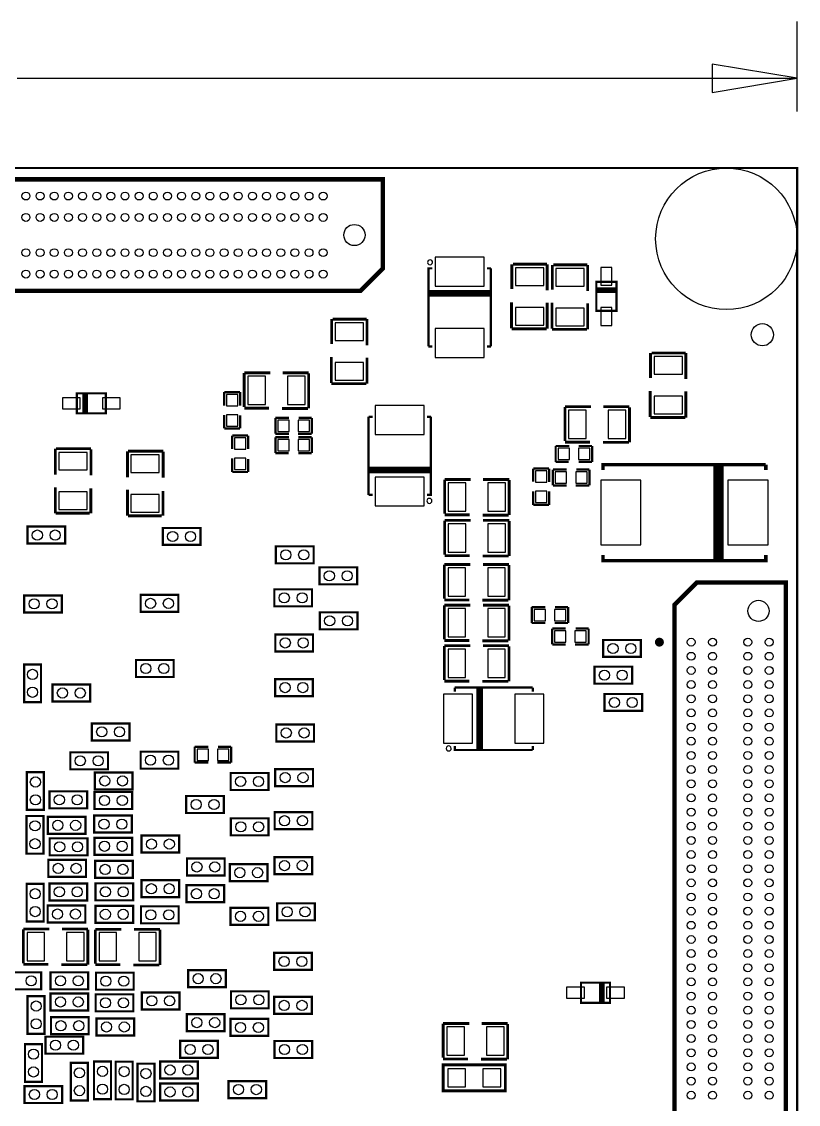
# Model space of a CAD drawing. Extents: x -9.4 to 80, y -0.1 to 86.6.
# Drawn here: x 45.21 to 80.05, y 38 to 86.56 of the extents above; entities that cross this region are included whole.
import ezdxf

# ---------------------------------------------------------------- set-up
doc = ezdxf.new("R2010")
doc.units = 0
for name, color, linetype in [('BG_DIMENSION', 85, 'CONTINUOUS'), ('BG_OUTLINE', 254, 'CONTINUOUS'), ('PG_SILKSCREEN_BOTTOM', 122, 'CONTINUOUS'), ('PIN_BOTTOM', 5, 'CONTINUOUS')]:
    doc.layers.add(name, color=color, linetype=linetype)

msp = doc.modelspace()

# ---------------------------------------------------------------- linework, layer by layer
at = {"layer": 'BG_DIMENSION'}
for points in [[(79.999992, 82.539992), (79.999992, 86.562946)], [(76.189992, 83.387946), (79.999992, 84.022946), (76.189992, 84.657946), (76.189992, 83.387946)], [(45.004228, 84.022946), (79.999992, 84.022946)]]:
    msp.add_lwpolyline(points, dxfattribs=at)
at = {"layer": 'BG_OUTLINE', "const_width": 0.1}
msp.add_lwpolyline([(0, 0), (79.999992, 0), (79.999992, 79.999992), (0, 79.999992), (0, 0)], dxfattribs=at)
at = {"layer": 'PG_SILKSCREEN_BOTTOM'}
for points, const_width in [([(61.409986, 79.491992), (18.589981, 79.491992), (18.589981, 75.492), (19.589979, 74.492002), (60.409988, 74.492002), (61.409986, 75.492), (61.409986, 79.491992)], 0.2), ([(63.456617, 71.997316), (63.456617, 75.497334), (63.636627, 75.497334)], 0.1), ([(66.076601, 75.497334), (66.256611, 75.497334)], 0.1), ([(66.256611, 75.497334), (66.256611, 71.997316)], 0.1), ([(67.19697, 74.565256), (67.19697, 75.682856)], 0.127), ([(67.24777, 75.682856), (68.77177, 75.682856)], 0.127), ([(68.78447, 75.682856), (68.78447, 74.514456)], 0.127), ([(69.012308, 74.538332), (69.012308, 75.655932)], 0.127), ([(69.063108, 75.655932), (70.587108, 75.655932)], 0.127), ([(70.599808, 75.655932), (70.599808, 74.487532)], 0.127), ([(70.986726, 73.589363), (71.886724, 73.589363), (71.886724, 74.88936), (70.986726, 74.88936), (70.986726, 73.589363)], 0.1), ([(63.456617, 74.477016), (66.246908, 74.477016)], 0.1), ([(63.456617, 74.377017), (66.246908, 74.377017)], 0.1), ([(63.456617, 74.277017), (66.246908, 74.277017)], 0.1), ([(71.004938, 74.594974), (71.868538, 74.594974)], 0.1), ([(71.004938, 74.518774), (71.868538, 74.518774)], 0.1), ([(71.004938, 74.442574), (71.868538, 74.442574)], 0.1), ([(67.18427, 73.981056), (67.18427, 72.812656)], 0.127), ([(68.78447, 72.787256), (68.78447, 73.955656)], 0.127), ([(68.999608, 73.954132), (68.999608, 72.785732)], 0.127), ([(70.599808, 72.760332), (70.599808, 73.928732)], 0.127), ([(59.11215, 72.102218), (59.11215, 73.219818)], 0.127), ([(59.16295, 73.219818), (60.68695, 73.219818)], 0.127), ([(60.69965, 73.219818), (60.69965, 72.051418)], 0.127), ([(67.18427, 72.787256), (68.75907, 72.787256)], 0.127), ([(68.999608, 72.760332), (70.574408, 72.760332)], 0.127), ([(63.636627, 71.997316), (63.456617, 71.997316)], 0.1), ([(66.076601, 71.997316), (66.256611, 71.997316)], 0.1), ([(59.09945, 71.518018), (59.09945, 70.349618)], 0.127), ([(60.69965, 70.324218), (60.69965, 71.492618)], 0.127), ([(73.417684, 70.585076), (73.417684, 71.702676)], 0.127), ([(73.468484, 71.702676), (74.992484, 71.702676)], 0.127), ([(75.005184, 71.702676), (75.005184, 70.534276)], 0.127), ([(55.188104, 70.814438), (56.356504, 70.814438)], 0.127), ([(55.188104, 69.277738), (55.188104, 70.801738)], 0.127), ([(58.083704, 70.814438), (56.915304, 70.814438)], 0.127), ([(58.083704, 69.214238), (58.083704, 70.789038)], 0.127), ([(48.982579, 68.99463), (48.982579, 69.894628), (47.682582, 69.894628), (47.682582, 68.99463), (48.982579, 68.99463)], 0.1), ([(54.294532, 69.948374), (55.005732, 69.948374)], 0.1016), ([(54.294532, 69.948374), (54.294532, 69.3388)], 0.1016), ([(55.005732, 69.948374), (55.005732, 69.3388)], 0.1016), ([(59.09945, 70.324218), (60.67425, 70.324218)], 0.127), ([(73.404984, 70.000876), (73.404984, 68.832476)], 0.127), ([(75.005184, 68.807076), (75.005184, 69.975476)], 0.127), ([(47.976968, 69.012841), (47.976968, 69.876441)], 0.1), ([(48.053168, 69.012841), (48.053168, 69.876441)], 0.1), ([(48.129368, 69.012841), (48.129368, 69.876441)], 0.1), ([(54.294532, 68.928005), (54.294532, 68.31838)], 0.1016), ([(56.305704, 69.226938), (55.188104, 69.226938)], 0.127), ([(56.889904, 69.214238), (58.058304, 69.214238)], 0.127), ([(69.577966, 69.293232), (70.746366, 69.293232)], 0.127), ([(69.577966, 67.756532), (69.577966, 69.280532)], 0.127), ([(72.473566, 69.293232), (71.305166, 69.293232)], 0.127), ([(72.473566, 67.693032), (72.473566, 69.267832)], 0.127), ([(55.005732, 68.31838), (55.005732, 68.902555)], 0.1016), ([(56.588635, 68.791303), (57.198235, 68.791303)], 0.1016), ([(56.588635, 68.080103), (56.588635, 68.791303)], 0.1016), ([(58.218629, 68.791303), (57.634429, 68.791303)], 0.1016), ([(58.223048, 68.080103), (58.223048, 68.791303)], 0.1016), ([(60.767468, 65.339595), (60.767468, 68.839613)], 0.1), ([(60.947478, 68.839613), (60.767468, 68.839613)], 0.1), ([(63.567462, 68.839613), (63.567462, 65.339595), (63.387453, 65.339595)], 0.1), ([(63.387453, 68.839613), (63.567462, 68.839613)], 0.1), ([(73.404984, 68.807076), (74.979784, 68.807076)], 0.127), ([(54.294532, 68.313986), (55.005732, 68.313986)], 0.1016), ([(54.654704, 67.998416), (55.365904, 67.998416)], 0.1016), ([(54.654704, 67.998416), (54.654704, 67.388816)], 0.1016), ([(55.365904, 67.998416), (55.365904, 67.388816)], 0.1016), ([(56.588635, 68.080103), (57.198235, 68.080103)], 0.1016), ([(57.609029, 68.080103), (58.218629, 68.080103)], 0.1016), ([(56.589041, 67.926052), (56.589041, 67.214852)], 0.1016), ([(57.203061, 67.926052), (56.593461, 67.926052)], 0.1016), ([(58.223455, 67.926052), (57.613855, 67.926052)], 0.1016), ([(58.223455, 67.926052), (58.223455, 67.214852)], 0.1016), ([(69.164073, 67.529913), (69.164073, 66.818713)], 0.1016), ([(69.778093, 67.529913), (69.168493, 67.529913)], 0.1016), ([(70.695566, 67.705732), (69.577966, 67.705732)], 0.127), ([(70.798487, 67.529913), (70.188887, 67.529913)], 0.1016), ([(70.798487, 67.529913), (70.798487, 66.818713)], 0.1016), ([(71.279766, 67.693032), (72.448166, 67.693032)], 0.127), ([(46.719185, 67.410863), (46.719185, 66.242463)], 0.127), ([(48.319385, 67.410863), (46.744585, 67.410863)], 0.127), ([(48.319385, 66.217063), (48.319385, 67.385463)], 0.127), ([(49.956669, 67.296817), (49.956669, 66.128417)], 0.127), ([(51.556869, 67.296817), (49.982069, 67.296817)], 0.127), ([(51.556869, 66.103017), (51.556869, 67.271417)], 0.127), ([(54.654704, 66.978022), (54.654704, 66.368422)], 0.1016), ([(56.593461, 67.214852), (57.177661, 67.214852)], 0.1016), ([(58.223455, 67.214852), (57.613855, 67.214852)], 0.1016), ([(55.365904, 66.368422), (55.365904, 66.952622)], 0.1016), ([(63.567462, 66.559913), (60.777171, 66.559913)], 0.1), ([(68.86829, 66.52547), (68.15709, 66.52547)], 0.1016), ([(68.15709, 66.521076), (68.15709, 65.936876)], 0.1016), ([(68.86829, 65.911476), (68.86829, 66.521076)], 0.1016), ([(69.168493, 66.818713), (69.752693, 66.818713)], 0.1016), ([(70.798487, 66.818713), (70.188887, 66.818713)], 0.1016), ([(78.589886, 66.692221), (71.289875, 66.692221), (71.289875, 66.447111)], 0.1524), ([(76.311481, 66.675711), (76.311481, 62.408511)], 0.1524), ([(76.463881, 66.675711), (76.463881, 62.408511)], 0.1524), ([(76.616281, 66.675711), (76.616281, 62.408511)], 0.1524), ([(78.589886, 66.447111), (78.589886, 66.692221)], 0.1524), ([(54.654704, 66.364002), (55.365904, 66.364002)], 0.1016), ([(63.567462, 66.459913), (60.777171, 66.459913)], 0.1), ([(63.567462, 66.359913), (60.777171, 66.359913)], 0.1), ([(64.182269, 66.031415), (65.350669, 66.031415)], 0.127), ([(64.182269, 64.494715), (64.182269, 66.018715)], 0.127), ([(67.077869, 66.031415), (65.909469, 66.031415)], 0.127), ([(67.077869, 64.431215), (67.077869, 66.006015)], 0.127), ([(69.040172, 66.472816), (69.649772, 66.472816)], 0.1016), ([(69.040172, 65.761616), (69.040172, 66.472816)], 0.1016), ([(70.670166, 66.472816), (70.085966, 66.472816)], 0.1016), ([(70.674586, 65.761616), (70.674586, 66.472816)], 0.1016), ([(46.719185, 64.515263), (46.719185, 65.683663)], 0.127), ([(48.306685, 65.632863), (48.306685, 64.515263)], 0.127), ([(49.956669, 64.401217), (49.956669, 65.569617)], 0.127), ([(51.544169, 65.518817), (51.544169, 64.401217)], 0.127), ([(69.040172, 65.761616), (69.649772, 65.761616)], 0.1016), ([(70.060566, 65.761616), (70.670166, 65.761616)], 0.1016), ([(60.947478, 65.339595), (60.767468, 65.339595)], 0.1), ([(68.15709, 64.891082), (68.15709, 65.500682)], 0.1016), ([(68.86829, 64.891082), (68.86829, 65.500682)], 0.1016), ([(68.86829, 64.891082), (68.15709, 64.891082)], 0.1016), ([(48.255885, 64.515263), (46.731885, 64.515263)], 0.127), ([(51.493369, 64.401217), (49.969369, 64.401217)], 0.127), ([(65.299869, 64.443915), (64.182269, 64.443915)], 0.127), ([(64.182269, 64.196773), (65.350669, 64.196773)], 0.127), ([(64.182269, 62.660073), (64.182269, 64.184073)], 0.127), ([(65.884069, 64.431215), (67.052469, 64.431215)], 0.127), ([(67.077869, 64.196773), (65.909469, 64.196773)], 0.127), ([(67.077869, 62.596573), (67.077869, 64.171373)], 0.127), ([(45.463943, 63.154154), (45.463943, 63.916154), (47.154567, 63.916154), (47.154567, 63.154154), (45.463943, 63.154154)], 0.100076), ([(53.225675, 63.854711), (53.225675, 63.092711), (51.535051, 63.092711), (51.535051, 63.854711), (53.225675, 63.854711)], 0.100076), ([(58.304455, 63.031167), (58.304455, 62.269167), (56.613831, 62.269167), (56.613831, 63.031167), (58.304455, 63.031167)], 0.100076), ([(65.299869, 62.609273), (64.182269, 62.609273)], 0.127), ([(65.884069, 62.596573), (67.052469, 62.596573)], 0.127), ([(71.289875, 62.637111), (71.289875, 62.392001), (78.589886, 62.392001), (78.589886, 62.637111)], 0.1524), ([(64.171347, 62.213541), (65.339747, 62.213541)], 0.127), ([(64.171347, 60.676841), (64.171347, 62.200841)], 0.127), ([(67.066947, 62.213541), (65.898547, 62.213541)], 0.127), ([(67.066947, 60.613341), (67.066947, 62.188141)], 0.127), ([(60.254134, 62.0903), (60.254134, 61.3283), (58.56351, 61.3283), (58.56351, 62.0903), (60.254134, 62.0903)], 0.100076), ([(79.491992, 18.590006), (79.491992, 61.410012), (75.492, 61.410012), (74.491977, 60.410014), (74.491977, 19.590004), (75.492, 18.590006), (79.491992, 18.590006)], 0.2), ([(45.320991, 60.067571), (45.320991, 60.829571), (47.011615, 60.829571), (47.011615, 60.067571), (45.320991, 60.067571)], 0.100076), ([(52.235379, 60.853472), (52.235379, 60.091472), (50.544755, 60.091472), (50.544755, 60.853472), (52.235379, 60.853472)], 0.100076), ([(58.232523, 61.100335), (58.232523, 60.338335), (56.541899, 60.338335), (56.541899, 61.100335), (58.232523, 61.100335)], 0.100076), ([(65.288947, 60.626041), (64.171347, 60.626041)], 0.127), ([(64.171347, 60.393758), (65.339747, 60.393758)], 0.127), ([(64.171347, 58.857058), (64.171347, 60.381058)], 0.127), ([(65.873147, 60.613341), (67.041547, 60.613341)], 0.127), ([(67.066947, 60.393758), (65.898547, 60.393758)], 0.127), ([(67.066947, 58.793558), (67.066947, 60.368358)], 0.127), ([(68.09072, 60.302648), (68.70032, 60.302648)], 0.1016), ([(68.09072, 59.591448), (68.09072, 60.302648)], 0.1016), ([(69.720714, 60.302648), (69.136514, 60.302648)], 0.1016), ([(69.725134, 59.591448), (69.725134, 60.302648)], 0.1016), ([(60.269653, 60.069527), (60.269653, 59.307527), (58.579029, 59.307527), (58.579029, 60.069527), (60.269653, 60.069527)], 0.100076), ([(68.09072, 59.591448), (68.70032, 59.591448)], 0.1016), ([(69.007406, 59.341258), (69.617006, 59.341258)], 0.1016), ([(69.007406, 58.630058), (69.007406, 59.341258)], 0.1016), ([(69.111114, 59.591448), (69.720714, 59.591448)], 0.1016), ([(70.6374, 59.341258), (70.0532, 59.341258)], 0.1016), ([(70.641794, 58.630058), (70.641794, 59.341258)], 0.1016), ([(58.278243, 59.078749), (58.278243, 58.316749), (56.587619, 58.316749), (56.587619, 59.078749), (58.278243, 59.078749)], 0.100076), ([(65.288947, 58.806258), (64.171347, 58.806258)], 0.127), ([(65.873147, 58.793558), (67.041547, 58.793558)], 0.127), ([(72.980067, 58.831277), (72.980067, 58.069277), (71.289443, 58.069277), (71.289443, 58.831277), (72.980067, 58.831277)], 0.100076), ([(64.171347, 58.573975), (65.339747, 58.573975)], 0.127), ([(64.171347, 57.037275), (64.171347, 58.561275)], 0.127), ([(67.066947, 58.573975), (65.898547, 58.573975)], 0.127), ([(67.066947, 56.973775), (67.066947, 58.548575)], 0.127), ([(69.007406, 58.630058), (69.617006, 58.630058)], 0.1016), ([(70.0278, 58.630058), (70.6374, 58.630058)], 0.1016), ([(52.025067, 57.933539), (52.025067, 57.171539), (50.334443, 57.171539), (50.334443, 57.933539), (52.025067, 57.933539)], 0.100076), ([(46.075295, 56.040757), (45.313295, 56.040757), (45.313295, 57.731381), (46.075295, 57.731381), (46.075295, 56.040757)], 0.100076), ([(72.593479, 57.631254), (72.593479, 56.869254), (70.902855, 56.869254), (70.902855, 57.631254), (72.593479, 57.631254)], 0.100076), ([(48.279329, 56.833414), (48.279329, 56.071414), (46.588705, 56.071414), (46.588705, 56.833414), (48.279329, 56.833414)], 0.100076), ([(58.267829, 57.076721), (58.267829, 56.314721), (56.577205, 56.314721), (56.577205, 57.076721), (58.267829, 57.076721)], 0.100076), ([(65.288947, 56.986475), (64.171347, 56.986475)], 0.127), ([(65.873147, 56.973775), (67.041547, 56.973775)], 0.127), ([(64.634237, 56.696102), (68.134255, 56.696102)], 0.1), ([(64.634237, 56.516092), (64.634237, 56.696102)], 0.1), ([(65.654555, 53.896108), (65.654555, 56.686399)], 0.1), ([(65.754555, 53.896108), (65.754555, 56.686399)], 0.1), ([(65.854555, 53.896108), (65.854555, 56.686399)], 0.1), ([(68.134255, 56.516092), (68.134255, 56.696102)], 0.1), ([(73.042297, 56.409387), (73.042297, 55.647387), (71.351673, 55.647387), (71.351673, 56.409387), (73.042297, 56.409387)], 0.100076), ([(48.352685, 54.326892), (48.352685, 55.088892), (50.043309, 55.088892), (50.043309, 54.326892), (48.352685, 54.326892)], 0.100076), ([(58.321219, 55.040581), (58.321219, 54.278581), (56.630595, 54.278581), (56.630595, 55.040581), (58.321219, 55.040581)], 0.100076), ([(52.968423, 54.041421), (53.578023, 54.041421)], 0.1016), ([(52.968423, 53.330221), (52.968423, 54.041421)], 0.1016), ([(54.598418, 54.041421), (54.014218, 54.041421)], 0.1016), ([(54.602812, 53.330221), (54.602812, 54.041421)], 0.1016), ([(68.134255, 53.896108), (64.634237, 53.896108), (64.634237, 54.076117)], 0.1), ([(68.134255, 54.076117), (68.134255, 53.896108)], 0.1), ([(47.389771, 53.027275), (47.389771, 53.789275), (49.080395, 53.789275), (49.080395, 53.027275), (47.389771, 53.027275)], 0.100076), ([(52.234363, 53.821635), (52.234363, 53.059635), (50.543739, 53.059635), (50.543739, 53.821635), (52.234363, 53.821635)], 0.100076), ([(45.442581, 52.905177), (46.204581, 52.905177), (46.204581, 51.214553), (45.442581, 51.214553), (45.442581, 52.905177)], 0.100076), ([(50.177217, 52.888439), (50.177217, 52.126439), (48.486593, 52.126439), (48.486593, 52.888439), (50.177217, 52.888439)], 0.100076), ([(52.968423, 53.330221), (53.578023, 53.330221)], 0.1016), ([(53.988818, 53.330221), (54.598418, 53.330221)], 0.1016), ([(58.273925, 53.038121), (58.273925, 52.276121), (56.583301, 52.276121), (56.583301, 53.038121), (58.273925, 53.038121)], 0.100076), ([(56.274945, 52.863623), (56.274945, 52.101623), (54.584321, 52.101623), (54.584321, 52.863623), (56.274945, 52.863623)], 0.100076), ([(48.141915, 52.040841), (48.141915, 51.278841), (46.451291, 51.278841), (46.451291, 52.040841), (48.141915, 52.040841)], 0.100076), ([(50.167565, 52.010361), (50.167565, 51.248361), (48.476941, 51.248361), (48.476941, 52.010361), (50.167565, 52.010361)], 0.100076), ([(54.280232, 51.831316), (54.280232, 51.069316), (52.589608, 51.069316), (52.589608, 51.831316), (54.280232, 51.831316)], 0.100076), ([(50.146483, 50.952959), (50.146483, 50.190959), (48.455859, 50.190959), (48.455859, 50.952959), (50.146483, 50.952959)], 0.100076), ([(58.245019, 51.103835), (58.245019, 50.341835), (56.554395, 50.341835), (56.554395, 51.103835), (58.245019, 51.103835)], 0.100076), ([(45.423785, 50.936677), (46.185785, 50.936677), (46.185785, 49.246053), (45.423785, 49.246053), (45.423785, 50.936677)], 0.100076), ([(48.073335, 50.898857), (48.073335, 50.136857), (46.382711, 50.136857), (46.382711, 50.898857), (48.073335, 50.898857)], 0.100076), ([(56.281752, 50.831064), (56.281752, 50.069064), (54.591128, 50.069064), (54.591128, 50.831064), (56.281752, 50.831064)], 0.100076), ([(52.275969, 50.059209), (52.275969, 49.297209), (50.585345, 49.297209), (50.585345, 50.059209), (52.275969, 50.059209)], 0.100076), ([(46.464703, 49.170539), (46.464703, 49.932539), (48.155327, 49.932539), (48.155327, 49.170539), (46.464703, 49.170539)], 0.100076), ([(50.163247, 49.960073), (50.163247, 49.198073), (48.472623, 49.198073), (48.472623, 49.960073), (50.163247, 49.960073)], 0.100076), ([(54.313506, 49.030458), (54.313506, 48.268458), (52.622882, 48.268458), (52.622882, 49.030458), (54.313506, 49.030458)], 0.100076), ([(58.240651, 49.090453), (58.240651, 48.328453), (56.550027, 48.328453), (56.550027, 49.090453), (58.240651, 49.090453)], 0.100076), ([(48.092639, 48.966679), (48.092639, 48.204679), (46.402015, 48.204679), (46.402015, 48.966679), (48.092639, 48.966679)], 0.100076), ([(50.193473, 48.921467), (50.193473, 48.159467), (48.502849, 48.159467), (48.502849, 48.921467), (50.193473, 48.921467)], 0.100076), ([(56.236286, 48.77595), (56.236286, 48.01395), (54.545662, 48.01395), (54.545662, 48.77595), (56.236286, 48.77595)], 0.100076), ([(52.268857, 48.054387), (52.268857, 47.292387), (50.578233, 47.292387), (50.578233, 48.054387), (52.268857, 48.054387)], 0.100076), ([(46.191983, 46.203083), (45.429983, 46.203083), (45.429983, 47.893707), (46.191983, 47.893707), (46.191983, 46.203083)], 0.100076), ([(46.451749, 47.150477), (46.451749, 47.912477), (48.142373, 47.912477), (48.142373, 47.150477), (46.451749, 47.150477)], 0.100076), ([(50.206427, 47.915627), (50.206427, 47.153627), (48.515803, 47.153627), (48.515803, 47.915627), (50.206427, 47.915627)], 0.100076), ([(54.290646, 47.8298), (54.290646, 47.0678), (52.600022, 47.0678), (52.600022, 47.8298), (54.290646, 47.8298)], 0.100076), ([(48.061905, 46.918931), (48.061905, 46.156931), (46.371281, 46.156931), (46.371281, 46.918931), (48.061905, 46.918931)], 0.100076), ([(50.205919, 46.906993), (50.205919, 46.144993), (48.515295, 46.144993), (48.515295, 46.906993), (50.205919, 46.906993)], 0.100076), ([(52.249299, 46.884717), (52.249299, 46.122717), (50.558675, 46.122717), (50.558675, 46.884717), (52.249299, 46.884717)], 0.100076), ([(56.270627, 46.815883), (56.270627, 46.053883), (54.580003, 46.053883), (54.580003, 46.815883), (56.270627, 46.815883)], 0.100076), ([(58.363383, 47.017737), (58.363383, 46.255737), (56.672759, 46.255737), (56.672759, 47.017737), (58.363383, 47.017737)], 0.100076), ([(45.281774, 45.866634), (46.450174, 45.866634)], 0.127), ([(45.281774, 44.329934), (45.281774, 45.853934)], 0.127), ([(48.177374, 45.866634), (47.008974, 45.866634)], 0.127), ([(48.177374, 44.266434), (48.177374, 45.841234)], 0.127), ([(48.514737, 45.856017), (49.683137, 45.856017)], 0.127), ([(48.514737, 44.319317), (48.514737, 45.843317)], 0.127), ([(51.410337, 45.856017), (50.241937, 45.856017)], 0.127), ([(51.410337, 44.255817), (51.410337, 45.830617)], 0.127), ([(58.223328, 44.793738), (58.223328, 44.031738), (56.532704, 44.031738), (56.532704, 44.793738), (58.223328, 44.793738)], 0.100076), ([(46.399374, 44.279134), (45.281774, 44.279134)], 0.127), ([(46.983574, 44.266434), (48.151974, 44.266434)], 0.127), ([(49.632337, 44.268517), (48.514737, 44.268517)], 0.127), ([(50.216537, 44.255817), (51.384937, 44.255817)], 0.127), ([(44.389269, 43.162169), (44.389269, 43.924169), (46.079893, 43.924169), (46.079893, 43.162169), (44.389269, 43.162169)], 0.100076), ([(48.191191, 43.923763), (48.191191, 43.161763), (46.500567, 43.161763), (46.500567, 43.923763), (48.191191, 43.923763)], 0.100076), ([(50.229541, 43.908523), (50.229541, 43.146523), (48.538917, 43.146523), (48.538917, 43.908523), (50.229541, 43.908523)], 0.100076), ([(54.366922, 44.02074), (54.366922, 43.25874), (52.676298, 43.25874), (52.676298, 44.02074), (54.366922, 44.02074)], 0.100076), ([(70.300317, 43.460086), (70.300317, 42.560088), (71.600314, 42.560088), (71.600314, 43.460086), (70.300317, 43.460086)], 0.1), ([(71.153528, 43.441874), (71.153528, 42.578274)], 0.1), ([(71.229728, 43.441874), (71.229728, 42.578274)], 0.1), ([(71.305928, 43.441874), (71.305928, 42.578274)], 0.1), ([(46.234655, 41.167025), (45.472655, 41.167025), (45.472655, 42.857649), (46.234655, 42.857649), (46.234655, 41.167025)], 0.100076), ([(48.191445, 42.976089), (48.191445, 42.214089), (46.500821, 42.214089), (46.500821, 42.976089), (48.191445, 42.976089)], 0.100076), ([(50.214809, 42.936465), (50.214809, 42.174465), (48.524185, 42.174465), (48.524185, 42.936465), (50.214809, 42.936465)], 0.100076), ([(52.288923, 43.023917), (52.288923, 42.261917), (50.598299, 42.261917), (50.598299, 43.023917), (52.288923, 43.023917)], 0.100076), ([(56.288407, 43.070399), (56.288407, 42.308399), (54.597783, 42.308399), (54.597783, 43.070399), (56.288407, 43.070399)], 0.100076), ([(58.227646, 42.82092), (58.227646, 42.05892), (56.537022, 42.05892), (56.537022, 42.82092), (58.227646, 42.82092)], 0.100076), ([(48.212781, 41.909543), (48.212781, 41.147543), (46.522157, 41.147543), (46.522157, 41.909543), (48.212781, 41.909543)], 0.100076), ([(50.256211, 41.854679), (50.256211, 41.092679), (48.565587, 41.092679), (48.565587, 41.854679), (50.256211, 41.854679)], 0.100076), ([(54.310763, 42.049065), (54.310763, 41.287065), (52.620139, 41.287065), (52.620139, 42.049065), (54.310763, 42.049065)], 0.100076), ([(56.270627, 41.833419), (56.270627, 41.071419), (54.580003, 41.071419), (54.580003, 41.833419), (56.270627, 41.833419)], 0.100076), ([(64.114705, 41.627095), (65.283105, 41.627095)], 0.127), ([(64.114705, 40.090395), (64.114705, 41.614395)], 0.127), ([(67.010305, 41.627095), (65.841905, 41.627095)], 0.127), ([(67.010305, 40.026895), (67.010305, 41.601695)], 0.127), ([(46.279537, 40.274951), (46.279537, 41.036951), (47.970161, 41.036951), (47.970161, 40.274951), (46.279537, 40.274951)], 0.100076), ([(52.317421, 40.084883), (52.317421, 40.846883), (54.008045, 40.846883), (54.008045, 40.084883), (52.317421, 40.084883)], 0.100076), ([(58.243648, 40.84226), (58.243648, 40.08026), (56.553024, 40.08026), (56.553024, 40.84226), (58.243648, 40.84226)], 0.100076), ([(45.354189, 40.700477), (46.116189, 40.700477), (46.116189, 39.009853), (45.354189, 39.009853), (45.354189, 40.700477)], 0.100076), ([(47.414053, 39.861846), (48.176053, 39.861846), (48.176053, 38.171222), (47.414053, 38.171222), (47.414053, 39.861846)], 0.100076), ([(49.214405, 38.237312), (48.452405, 38.237312), (48.452405, 39.927936), (49.214405, 39.927936), (49.214405, 38.237312)], 0.100076), ([(49.425479, 39.917726), (50.187479, 39.917726), (50.187479, 38.227102), (49.425479, 38.227102), (49.425479, 39.917726)], 0.100076), ([(51.163626, 38.137821), (50.401626, 38.137821), (50.401626, 39.828445), (51.163626, 39.828445), (51.163626, 38.137821)], 0.100076), ([(53.106676, 39.924863), (53.106676, 39.162863), (51.416052, 39.162863), (51.416052, 39.924863), (53.106676, 39.924863)], 0.100076), ([(66.906496, 39.773987), (64.112496, 39.773987), (64.112496, 38.605587), (66.906496, 38.605587), (66.906496, 39.773987)], 0.127), ([(65.232305, 40.039595), (64.114705, 40.039595)], 0.127), ([(65.816505, 40.026895), (66.984905, 40.026895)], 0.127), ([(45.331532, 38.061265), (45.331532, 38.823265), (47.022156, 38.823265), (47.022156, 38.061265), (45.331532, 38.061265)], 0.100076), ([(53.10693, 38.939089), (53.10693, 38.177089), (51.416306, 38.177089), (51.416306, 38.939089), (53.10693, 38.939089)], 0.100076), ([(56.17812, 39.045718), (56.17812, 38.283718), (54.487496, 38.283718), (54.487496, 39.045718), (56.17812, 39.045718)], 0.100076)]:
    msp.add_lwpolyline(points, dxfattribs=dict(at, const_width=const_width))
for points in [[(63.639725, 75.767311, 1), (63.413503, 75.767333, 1)], [(63.610566, 65.069618, 1), (63.384364, 65.069596, 1)], [(64.477341, 53.96611, 1), (64.251158, 53.9661, 1)]]:
    msp.add_lwpolyline(points, format="xyb", close=True, dxfattribs=at)
at = {"layer": 'PG_SILKSCREEN_BOTTOM', "const_width": 0.2}
msp.add_lwpolyline([(73.916997, 58.732522, 1.000053), (73.716972, 58.732496, 0.999947), (73.916997, 58.732522)], format="xyb", dxfattribs=at)
at = {"layer": 'PIN_BOTTOM'}
for points in [[(65.956612, 75.997321), (63.756616, 75.997321), (63.756616, 74.697323), (65.956612, 74.697323)], [(68.63207, 75.517756), (67.36207, 75.517756), (67.36207, 74.730356), (68.63207, 74.730356)], [(70.447408, 75.490832), (69.177408, 75.490832), (69.177408, 74.703432), (70.447408, 74.703432)], [(71.186688, 75.539422), (71.186688, 74.739322), (71.686788, 74.739322), (71.686788, 75.539422)], [(68.63207, 73.739756), (67.36207, 73.739756), (67.36207, 72.952356), (68.63207, 72.952356)], [(70.447408, 73.712832), (69.177408, 73.712832), (69.177408, 72.925432), (70.447408, 72.925432)], [(71.186688, 73.739426), (71.186688, 72.939326), (71.686788, 72.939326), (71.686788, 73.739426)], [(60.54725, 73.054718), (59.27725, 73.054718), (59.27725, 72.267318), (60.54725, 72.267318)], [(65.956612, 72.797327), (63.756616, 72.797327), (63.756616, 71.49733), (65.956612, 71.49733)], [(74.852784, 71.537576), (73.582784, 71.537576), (73.582784, 70.750176), (74.852784, 70.750176)], [(60.54725, 71.276718), (59.27725, 71.276718), (59.27725, 70.489318), (60.54725, 70.489318)], [(55.353204, 70.662038), (55.353204, 69.392038), (56.140604, 69.392038), (56.140604, 70.662038)], [(57.131204, 70.662038), (57.131204, 69.392038), (57.918604, 69.392038), (57.918604, 70.662038)], [(47.03252, 69.194591), (47.83262, 69.194591), (47.83262, 69.694692), (47.03252, 69.694692)], [(48.832516, 69.194591), (49.632616, 69.194591), (49.632616, 69.694692), (48.832516, 69.694692)], [(54.904132, 69.84238), (54.396132, 69.84238), (54.396132, 69.33438), (54.904132, 69.33438)], [(74.852784, 69.759576), (73.582784, 69.759576), (73.582784, 68.972176), (74.852784, 68.972176)], [(61.067467, 68.039602), (63.267463, 68.039602), (63.267463, 69.3396), (61.067467, 69.3396)], [(69.743066, 69.140832), (69.743066, 67.870832), (70.530466, 67.870832), (70.530466, 69.140832)], [(71.521066, 69.140832), (71.521066, 67.870832), (72.308466, 67.870832), (72.308466, 69.140832)], [(54.904132, 68.92798), (54.396132, 68.92798), (54.396132, 68.41998), (54.904132, 68.41998)], [(56.694629, 68.689703), (56.694629, 68.181703), (57.202629, 68.181703), (57.202629, 68.689703)], [(57.609029, 68.689703), (57.609029, 68.181703), (58.117029, 68.181703), (58.117029, 68.689703)], [(55.264304, 67.892422), (54.756304, 67.892422), (54.756304, 67.384422), (55.264304, 67.384422)], [(57.203061, 67.316452), (57.203061, 67.824452), (56.695061, 67.824452), (56.695061, 67.316452)], [(58.117461, 67.316452), (58.117461, 67.824452), (57.609461, 67.824452), (57.609461, 67.316452)], [(46.871585, 66.458363), (48.141585, 66.458363), (48.141585, 67.245763), (46.871585, 67.245763)], [(50.109069, 66.344317), (51.379069, 66.344317), (51.379069, 67.131717), (50.109069, 67.131717)], [(69.778093, 66.920313), (69.778093, 67.428313), (69.270093, 67.428313), (69.270093, 66.920313)], [(70.692493, 66.920313), (70.692493, 67.428313), (70.184493, 67.428313), (70.184493, 66.920313)], [(55.264304, 66.978022), (54.756304, 66.978022), (54.756304, 66.470022), (55.264304, 66.470022)], [(61.067467, 64.839609), (63.267463, 64.839609), (63.267463, 66.139606), (61.067467, 66.139606)], [(68.25869, 65.911476), (68.76669, 65.911476), (68.76669, 66.419476), (68.25869, 66.419476)], [(69.146166, 66.371216), (69.146166, 65.863216), (69.654166, 65.863216), (69.654166, 66.371216)], [(70.060566, 66.371216), (70.060566, 65.863216), (70.568566, 65.863216), (70.568566, 66.371216)], [(64.347369, 65.879015), (64.347369, 64.609015), (65.134769, 64.609015), (65.134769, 65.879015)], [(66.125369, 65.879015), (66.125369, 64.609015), (66.912769, 64.609015), (66.912769, 65.879015)], [(72.990024, 63.092152), (72.990024, 65.992045), (71.189926, 65.992045), (71.189926, 63.092152)], [(78.689835, 63.092152), (78.689835, 65.992045), (76.889737, 65.992045), (76.889737, 63.092152)], [(46.871585, 64.680363), (48.141585, 64.680363), (48.141585, 65.467763), (46.871585, 65.467763)], [(50.109069, 64.566317), (51.379069, 64.566317), (51.379069, 65.353717), (50.109069, 65.353717)], [(68.25869, 64.997076), (68.76669, 64.997076), (68.76669, 65.505076), (68.25869, 65.505076)], [(64.347369, 64.044373), (64.347369, 62.774373), (65.134769, 62.774373), (65.134769, 64.044373)], [(66.125369, 64.044373), (66.125369, 62.774373), (66.912769, 62.774373), (66.912769, 64.044373)], [(64.336447, 62.061141), (64.336447, 60.791141), (65.123847, 60.791141), (65.123847, 62.061141)], [(66.114447, 62.061141), (66.114447, 60.791141), (66.901847, 60.791141), (66.901847, 62.061141)], [(64.336447, 60.241358), (64.336447, 58.971358), (65.123847, 58.971358), (65.123847, 60.241358)], [(66.114447, 60.241358), (66.114447, 58.971358), (66.901847, 58.971358), (66.901847, 60.241358)], [(68.196714, 60.201048), (68.196714, 59.693048), (68.704714, 59.693048), (68.704714, 60.201048)], [(69.111114, 60.201048), (69.111114, 59.693048), (69.619114, 59.693048), (69.619114, 60.201048)], [(69.1134, 59.239658), (69.1134, 58.731658), (69.6214, 58.731658), (69.6214, 59.239658)], [(70.0278, 59.239658), (70.0278, 58.731658), (70.5358, 58.731658), (70.5358, 59.239658)], [(64.336447, 58.421575), (64.336447, 57.151575), (65.123847, 57.151575), (65.123847, 58.421575)], [(66.114447, 58.421575), (66.114447, 57.151575), (66.901847, 57.151575), (66.901847, 58.421575)], [(64.134251, 56.396103), (64.134251, 54.196107), (65.434248, 54.196107), (65.434248, 56.396103)], [(67.334244, 56.396103), (67.334244, 54.196107), (68.634242, 54.196107), (68.634242, 56.396103)], [(53.074418, 53.939821), (53.074418, 53.431821), (53.582418, 53.431821), (53.582418, 53.939821)], [(53.988818, 53.939821), (53.988818, 53.431821), (54.496818, 53.431821), (54.496818, 53.939821)], [(45.446874, 45.714234), (45.446874, 44.444234), (46.234274, 44.444234), (46.234274, 45.714234)], [(47.224874, 45.714234), (47.224874, 44.444234), (48.012274, 44.444234), (48.012274, 45.714234)], [(48.679837, 45.703617), (48.679837, 44.433617), (49.467237, 44.433617), (49.467237, 45.703617)], [(50.457837, 45.703617), (50.457837, 44.433617), (51.245237, 44.433617), (51.245237, 45.703617)], [(70.45038, 43.260124), (69.65028, 43.260124), (69.65028, 42.760024), (70.45038, 42.760024)], [(72.250376, 43.260124), (71.450276, 43.260124), (71.450276, 42.760024), (72.250376, 42.760024)], [(64.279805, 41.474695), (64.279805, 40.204695), (65.067205, 40.204695), (65.067205, 41.474695)], [(66.057805, 41.474695), (66.057805, 40.204695), (66.845205, 40.204695), (66.845205, 41.474695)], [(64.322046, 39.589837), (64.322046, 38.789737), (65.122146, 38.789737), (65.122146, 39.589837)], [(65.896846, 39.589837), (65.896846, 38.789737), (66.696946, 38.789737), (66.696946, 39.589837)]]:
    msp.add_lwpolyline(points, close=True, dxfattribs=at)
for centre, radius in [((76.822452, 76.822452), 3.175), ((45.397471, 78.742007), 0.178003), ((46.032471, 78.742007), 0.178003), ((46.667471, 78.742007), 0.178003), ((47.302471, 78.742007), 0.178003), ((47.937471, 78.742007), 0.178003), ((48.572471, 78.742007), 0.178003), ((49.207471, 78.742007), 0.178003), ((49.842471, 78.742007), 0.178003), ((50.477471, 78.742007), 0.178003), ((51.112471, 78.742007), 0.178003), ((51.747471, 78.742007), 0.178003), ((52.382471, 78.742007), 0.178003), ((53.017471, 78.742007), 0.178003), ((53.652471, 78.742007), 0.178003), ((54.287471, 78.742007), 0.178003), ((54.922471, 78.742007), 0.178003), ((55.557471, 78.742007), 0.178003), ((56.192471, 78.742007), 0.178003), ((56.827471, 78.742007), 0.178003), ((57.462471, 78.742007), 0.178003), ((58.097471, 78.742007), 0.178003), ((58.732471, 78.742007), 0.178003), ((45.397471, 77.781988), 0.178003), ((46.032471, 77.781988), 0.178003), ((46.667471, 77.781988), 0.178003), ((47.302471, 77.781988), 0.178003), ((47.937471, 77.781988), 0.178003), ((48.572471, 77.781988), 0.178003), ((49.207471, 77.781988), 0.178003), ((49.842471, 77.781988), 0.178003), ((50.477471, 77.781988), 0.178003), ((51.112471, 77.781988), 0.178003), ((51.747471, 77.781988), 0.178003), ((52.382471, 77.781988), 0.178003), ((53.017471, 77.781988), 0.178003), ((53.652471, 77.781988), 0.178003), ((54.287471, 77.781988), 0.178003), ((54.922471, 77.781988), 0.178003), ((55.557471, 77.781988), 0.178003), ((56.192471, 77.781988), 0.178003), ((56.827471, 77.781988), 0.178003), ((57.462471, 77.781988), 0.178003), ((58.097471, 77.781988), 0.178003), ((58.732471, 77.781988), 0.178003), ((60.134983, 76.991997), 0.475056), ((45.397471, 76.202007), 0.178003), ((46.032471, 76.202007), 0.178003), ((46.667471, 76.202007), 0.178003), ((47.302471, 76.202007), 0.178003), ((47.937471, 76.202007), 0.178003), ((48.572471, 76.202007), 0.178003), ((49.207471, 76.202007), 0.178003), ((49.842471, 76.202007), 0.178003), ((50.477471, 76.202007), 0.178003), ((51.112471, 76.202007), 0.178003), ((51.747471, 76.202007), 0.178003), ((52.382471, 76.202007), 0.178003), ((53.017471, 76.202007), 0.178003), ((53.652471, 76.202007), 0.178003), ((54.287471, 76.202007), 0.178003), ((54.922471, 76.202007), 0.178003), ((55.557471, 76.202007), 0.178003), ((56.192471, 76.202007), 0.178003), ((56.827471, 76.202007), 0.178003), ((57.462471, 76.202007), 0.178003), ((58.097471, 76.202007), 0.178003), ((58.732471, 76.202007), 0.178003), ((45.397471, 75.241988), 0.178003), ((46.032471, 75.241988), 0.178003), ((46.667471, 75.241988), 0.178003), ((47.302471, 75.241988), 0.178003), ((47.937471, 75.241988), 0.178003), ((48.572471, 75.241988), 0.178003), ((49.207471, 75.241988), 0.178003), ((49.842471, 75.241988), 0.178003), ((50.477471, 75.241988), 0.178003), ((51.112471, 75.241988), 0.178003), ((51.747471, 75.241988), 0.178003), ((52.382471, 75.241988), 0.178003), ((53.017471, 75.241988), 0.178003), ((53.652471, 75.241988), 0.178003), ((54.287471, 75.241988), 0.178003), ((54.922471, 75.241988), 0.178003), ((55.557471, 75.241988), 0.178003), ((56.192471, 75.241988), 0.178003), ((56.827471, 75.241988), 0.178003), ((57.462471, 75.241988), 0.178003), ((58.097471, 75.241988), 0.178003), ((58.732471, 75.241988), 0.178003), ((78.436216, 72.520556), 0.499999), ((45.909205, 63.535154), 0.2286), ((46.709305, 63.535154), 0.2286), ((51.980313, 63.473711), 0.2286), ((52.780413, 63.473711), 0.2286), ((57.059093, 62.650167), 0.2286), ((57.859193, 62.650167), 0.2286), ((59.008772, 61.7093), 0.2286), ((59.808872, 61.7093), 0.2286), ((50.990017, 60.472472), 0.2286), ((51.790117, 60.472472), 0.2286), ((56.987161, 60.719335), 0.2286), ((57.787261, 60.719335), 0.2286), ((45.766253, 60.448571), 0.2286), ((46.566353, 60.448571), 0.2286), ((78.261997, 60.135033), 0.475056), ((59.024291, 59.688527), 0.2286), ((59.824391, 59.688527), 0.2286), ((57.032881, 58.697749), 0.2286), ((57.832981, 58.697749), 0.2286), ((75.241988, 58.732522), 0.178003), ((76.202007, 58.732522), 0.178003), ((77.781988, 58.732522), 0.178003), ((78.742007, 58.732522), 0.178003), ((71.734705, 58.450277), 0.2286), ((72.534805, 58.450277), 0.2286), ((75.241988, 58.097522), 0.178003), ((76.202007, 58.097522), 0.178003), ((77.781988, 58.097522), 0.178003), ((78.742007, 58.097522), 0.178003), ((45.694295, 57.286119), 0.2286), ((50.779705, 57.552539), 0.2286), ((51.579805, 57.552539), 0.2286), ((71.348117, 57.250254), 0.2286), ((72.148217, 57.250254), 0.2286), ((75.241988, 57.462522), 0.178003), ((76.202007, 57.462522), 0.178003), ((77.781988, 57.462522), 0.178003), ((78.742007, 57.462522), 0.178003), ((57.022467, 56.695721), 0.2286), ((57.822567, 56.695721), 0.2286), ((75.241988, 56.827522), 0.178003), ((76.202007, 56.827522), 0.178003), ((77.781988, 56.827522), 0.178003), ((78.742007, 56.827522), 0.178003), ((45.694295, 56.486019), 0.2286), ((47.033967, 56.452414), 0.2286), ((47.834067, 56.452414), 0.2286), ((75.241988, 56.192522), 0.178003), ((76.202007, 56.192522), 0.178003), ((77.781988, 56.192522), 0.178003), ((78.742007, 56.192522), 0.178003), ((71.796935, 56.028387), 0.2286), ((72.597035, 56.028387), 0.2286), ((75.241988, 55.557522), 0.178003), ((76.202007, 55.557522), 0.178003), ((77.781988, 55.557522), 0.178003), ((78.742007, 55.557522), 0.178003), ((48.797947, 54.707892), 0.2286), ((49.598047, 54.707892), 0.2286), ((57.075857, 54.659581), 0.2286), ((57.875957, 54.659581), 0.2286), ((75.241988, 54.922522), 0.178003), ((76.202007, 54.922522), 0.178003), ((77.781988, 54.922522), 0.178003), ((78.742007, 54.922522), 0.178003), ((75.241988, 54.287522), 0.178003), ((76.202007, 54.287522), 0.178003), ((77.781988, 54.287522), 0.178003), ((78.742007, 54.287522), 0.178003), ((47.835033, 53.408275), 0.2286), ((48.635133, 53.408275), 0.2286), ((50.989001, 53.440635), 0.2286), ((51.789101, 53.440635), 0.2286), ((75.241988, 53.652522), 0.178003), ((76.202007, 53.652522), 0.178003), ((77.781988, 53.652522), 0.178003), ((78.742007, 53.652522), 0.178003), ((75.241988, 53.017522), 0.178003), ((76.202007, 53.017522), 0.178003), ((77.781988, 53.017522), 0.178003), ((78.742007, 53.017522), 0.178003), ((45.823581, 52.459915), 0.2286), ((48.931855, 52.507439), 0.2286), ((49.731955, 52.507439), 0.2286), ((55.029583, 52.482623), 0.2286), ((55.829683, 52.482623), 0.2286), ((57.028563, 52.657121), 0.2286), ((57.828663, 52.657121), 0.2286), ((75.241988, 52.382522), 0.178003), ((76.202007, 52.382522), 0.178003), ((77.781988, 52.382522), 0.178003), ((78.742007, 52.382522), 0.178003), ((45.823581, 51.659815), 0.2286), ((46.896553, 51.659841), 0.2286), ((47.696653, 51.659841), 0.2286), ((48.922203, 51.629361), 0.2286), ((49.722303, 51.629361), 0.2286), ((53.03487, 51.450316), 0.2286), ((53.83497, 51.450316), 0.2286), ((75.241988, 51.747522), 0.178003), ((76.202007, 51.747522), 0.178003), ((77.781988, 51.747522), 0.178003), ((78.742007, 51.747522), 0.178003), ((75.241988, 51.112522), 0.178003), ((76.202007, 51.112522), 0.178003), ((77.781988, 51.112522), 0.178003), ((78.742007, 51.112522), 0.178003), ((45.804785, 50.491415), 0.2286), ((46.827973, 50.517857), 0.2286), ((47.628073, 50.517857), 0.2286), ((48.901121, 50.571959), 0.2286), ((49.701221, 50.571959), 0.2286), ((55.03639, 50.450064), 0.2286), ((55.83649, 50.450064), 0.2286), ((56.999657, 50.722835), 0.2286), ((57.799757, 50.722835), 0.2286), ((75.241988, 50.477522), 0.178003), ((76.202007, 50.477522), 0.178003), ((77.781988, 50.477522), 0.178003), ((78.742007, 50.477522), 0.178003), ((75.241988, 49.842522), 0.178003), ((76.202007, 49.842522), 0.178003), ((77.781988, 49.842522), 0.178003), ((78.742007, 49.842522), 0.178003), ((45.804785, 49.691315), 0.2286), ((46.909965, 49.551539), 0.2286), ((47.710065, 49.551539), 0.2286), ((48.917885, 49.579073), 0.2286), ((49.717985, 49.579073), 0.2286), ((51.030607, 49.678209), 0.2286), ((51.830707, 49.678209), 0.2286), ((75.241988, 49.207522), 0.178003), ((76.202007, 49.207522), 0.178003), ((77.781988, 49.207522), 0.178003), ((78.742007, 49.207522), 0.178003), ((46.847277, 48.585679), 0.2286), ((47.647377, 48.585679), 0.2286), ((48.948111, 48.540467), 0.2286), ((49.748211, 48.540467), 0.2286), ((53.068144, 48.649458), 0.2286), ((53.868244, 48.649458), 0.2286), ((54.990924, 48.39495), 0.2286), ((55.791024, 48.39495), 0.2286), ((56.995289, 48.709453), 0.2286), ((57.795389, 48.709453), 0.2286), ((75.241988, 48.572522), 0.178003), ((76.202007, 48.572522), 0.178003), ((77.781988, 48.572522), 0.178003), ((78.742007, 48.572522), 0.178003), ((75.241988, 47.937522), 0.178003), ((76.202007, 47.937522), 0.178003), ((77.781988, 47.937522), 0.178003), ((78.742007, 47.937522), 0.178003), ((45.810983, 47.448445), 0.2286), ((46.897011, 47.531477), 0.2286), ((47.697111, 47.531477), 0.2286), ((48.961065, 47.534627), 0.2286), ((49.761165, 47.534627), 0.2286), ((51.023495, 47.673387), 0.2286), ((51.823595, 47.673387), 0.2286), ((53.045284, 47.4488), 0.2286), ((53.845384, 47.4488), 0.2286), ((75.241988, 47.302522), 0.178003), ((76.202007, 47.302522), 0.178003), ((77.781988, 47.302522), 0.178003), ((78.742007, 47.302522), 0.178003), ((45.810983, 46.648345), 0.2286), ((46.816543, 46.537931), 0.2286), ((47.616643, 46.537931), 0.2286), ((48.960557, 46.525993), 0.2286), ((49.760657, 46.525993), 0.2286), ((51.003937, 46.503717), 0.2286), ((51.804037, 46.503717), 0.2286), ((55.025265, 46.434883), 0.2286), ((55.825365, 46.434883), 0.2286), ((57.118021, 46.636737), 0.2286), ((57.918121, 46.636737), 0.2286), ((75.241988, 46.667522), 0.178003), ((76.202007, 46.667522), 0.178003), ((77.781988, 46.667522), 0.178003), ((78.742007, 46.667522), 0.178003), ((75.241988, 46.032522), 0.178003), ((76.202007, 46.032522), 0.178003), ((77.781988, 46.032522), 0.178003), ((78.742007, 46.032522), 0.178003), ((75.241988, 45.397522), 0.178003), ((76.202007, 45.397522), 0.178003), ((77.781988, 45.397522), 0.178003), ((78.742007, 45.397522), 0.178003), ((75.241988, 44.762522), 0.178003), ((76.202007, 44.762522), 0.178003), ((77.781988, 44.762522), 0.178003), ((78.742007, 44.762522), 0.178003), ((56.977966, 44.412738), 0.2286), ((57.778066, 44.412738), 0.2286), ((75.241988, 44.127522), 0.178003), ((76.202007, 44.127522), 0.178003), ((77.781988, 44.127522), 0.178003), ((78.742007, 44.127522), 0.178003), ((45.634631, 43.543169), 0.2286), ((46.945829, 43.542763), 0.2286), ((47.745929, 43.542763), 0.2286), ((48.984179, 43.527523), 0.2286), ((49.784279, 43.527523), 0.2286), ((53.12156, 43.63974), 0.2286), ((53.92166, 43.63974), 0.2286), ((75.241988, 43.492522), 0.178003), ((76.202007, 43.492522), 0.178003), ((77.781988, 43.492522), 0.178003), ((78.742007, 43.492522), 0.178003), ((46.946083, 42.595089), 0.2286), ((47.746183, 42.595089), 0.2286), ((48.969447, 42.555465), 0.2286), ((49.769547, 42.555465), 0.2286), ((51.043561, 42.642917), 0.2286), ((51.843661, 42.642917), 0.2286), ((55.043045, 42.689399), 0.2286), ((55.843145, 42.689399), 0.2286), ((75.241988, 42.857522), 0.178003), ((76.202007, 42.857522), 0.178003), ((77.781988, 42.857522), 0.178003), ((78.742007, 42.857522), 0.178003), ((45.853655, 42.412387), 0.2286), ((56.982284, 42.43992), 0.2286), ((57.782384, 42.43992), 0.2286), ((75.241988, 42.222522), 0.178003), ((76.202007, 42.222522), 0.178003), ((77.781988, 42.222522), 0.178003), ((78.742007, 42.222522), 0.178003), ((45.853655, 41.612287), 0.2286), ((53.065401, 41.668065), 0.2286), ((53.865501, 41.668065), 0.2286), ((75.241988, 41.587522), 0.178003), ((76.202007, 41.587522), 0.178003), ((77.781988, 41.587522), 0.178003), ((78.742007, 41.587522), 0.178003), ((46.967419, 41.528543), 0.2286), ((47.767519, 41.528543), 0.2286), ((49.010849, 41.473679), 0.2286), ((49.810949, 41.473679), 0.2286), ((55.025265, 41.452419), 0.2286), ((55.825365, 41.452419), 0.2286), ((46.724799, 40.655951), 0.2286), ((47.524899, 40.655951), 0.2286), ((75.241988, 40.952522), 0.178003), ((76.202007, 40.952522), 0.178003), ((77.781988, 40.952522), 0.178003), ((78.742007, 40.952522), 0.178003), ((45.735189, 40.255215), 0.2286), ((52.762683, 40.465883), 0.2286), ((53.562783, 40.465883), 0.2286), ((56.998286, 40.46126), 0.2286), ((57.798386, 40.46126), 0.2286), ((75.241988, 40.317522), 0.178003), ((76.202007, 40.317522), 0.178003), ((77.781988, 40.317522), 0.178003), ((78.742007, 40.317522), 0.178003), ((75.241988, 39.682522), 0.178003), ((76.202007, 39.682522), 0.178003), ((77.781988, 39.682522), 0.178003), ((78.742007, 39.682522), 0.178003), ((45.735189, 39.455115), 0.2286), ((47.795053, 39.416584), 0.2286), ((48.833405, 39.482674), 0.2286), ((49.806479, 39.472464), 0.2286), ((50.782626, 39.383183), 0.2286), ((51.861314, 39.543863), 0.2286), ((52.661414, 39.543863), 0.2286), ((48.833405, 38.682574), 0.2286), ((49.806479, 38.672364), 0.2286), ((54.932758, 38.664718), 0.2286), ((55.732858, 38.664718), 0.2286), ((75.241988, 39.047522), 0.178003), ((76.202007, 39.047522), 0.178003), ((77.781988, 39.047522), 0.178003), ((78.742007, 39.047522), 0.178003), ((45.776794, 38.442265), 0.2286), ((46.576894, 38.442265), 0.2286), ((47.795053, 38.616484), 0.2286), ((50.782626, 38.583083), 0.2286), ((51.861568, 38.558089), 0.2286), ((52.661668, 38.558089), 0.2286), ((75.241988, 38.412522), 0.178003), ((76.202007, 38.412522), 0.178003), ((77.781988, 38.412522), 0.178003), ((78.742007, 38.412522), 0.178003)]:
    msp.add_circle(centre, radius, dxfattribs=at)

doc.saveas('drawing.dxf')
